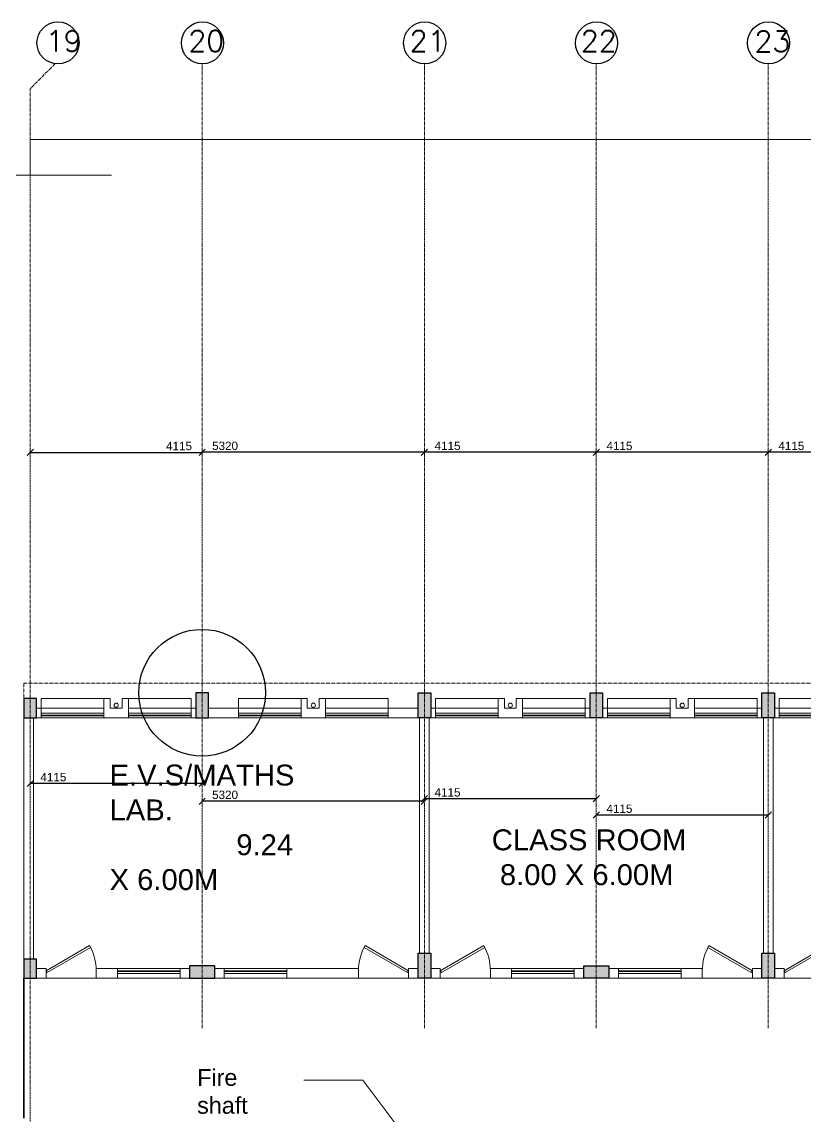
# Model space of a CAD drawing. Header units: inches. Extents: x 719368 to 6315912, y -2624014 to 446967.
# Drawn here: x 6185120 to 6203868, y -2401154 to -2374976 of the extents above; entities that cross this region are included whole.
import ezdxf
from ezdxf.lldxf.tags import DXFTag

# ---------------------------------------------------------------- set-up
doc = ezdxf.new("R2010")
doc.units = ezdxf.units.IN
doc.header["$LTSCALE"] = 20
doc.header["$MEASUREMENT"] = 0
doc.header["$PDMODE"] = 3
for name, pattern in [('CENTER', [2, 1.25, -0.25, 0.25, -0.25]), ('CENTER2', [1.125, 0.75, -0.125, 0.125, -0.125]), ('DASHED2', [0.375, 0.25, -0.125])]:
    doc.linetypes.add(name, pattern=pattern)
doc.layers.get('0').update_dxf_attribs({"color": 51, "lineweight": 30})
doc.layers.get('Defpoints').update_dxf_attribs({"lineweight": 25})
for name, color, linetype, lineweight in [('CLL LEV.', 252, 'Continuous', 18), ('COLUMN', 2, 'Continuous', 25), ('DIM', 7, 'Continuous', 13), ('DOOR', 43, 'Continuous', 13), ('FIXTURE', 15, 'DASHDOT', 9), ('GRID', 202, 'CENTER', 5), ('PROJ.', 30, 'DASHED2', 13), ('STAIR', 4, 'Continuous', 25), ('Text', 7, 'Continuous', 15), ('Ventilator', 6, 'DASHED', 20), ('WALL', 1, 'Continuous', 18), ('window', 71, 'Continuous', 18), ('Window-Wall', 7, 'Continuous', 20)]:
    doc.layers.add(name, color=color, linetype=linetype, lineweight=lineweight)
doc.layers.add('expension joint', color=248, linetype='Continuous')
doc.layers.add('grid text', color=140, linetype='Continuous')
doc.styles.add('BOLD', font='arial.ttf')
doc.styles.add('L120', font='simplex.shx', dxfattribs={"height": 1})
doc.styles.add('Tabrej', font='romans.shx')
tags = doc.linetypes.add('DASHDOT', pattern=[1, 0.5, -0.25, 0, -0.25]).pattern_tags.tags
tags[10:11] = [DXFTag(74, 4), DXFTag(75, 0), DXFTag(340, '0'), DXFTag(46, 1.0), DXFTag(50, 0.0), DXFTag(44, 0.0), DXFTag(45, 0.0)]
tags[8:9] = [DXFTag(74, 4), DXFTag(75, 0), DXFTag(340, '0'), DXFTag(46, 1.0), DXFTag(50, 0.0), DXFTag(44, 0.0), DXFTag(45, 0.0)]
tags[6:7] = [DXFTag(74, 4), DXFTag(75, 0), DXFTag(340, '0'), DXFTag(46, 1.0), DXFTag(50, 0.0), DXFTag(44, 0.0), DXFTag(45, 0.0)]
tags[4:5] = [DXFTag(74, 4), DXFTag(75, 0), DXFTag(340, '0'), DXFTag(46, 1.0), DXFTag(50, 0.0), DXFTag(44, 0.0), DXFTag(45, 0.0)]
tags = doc.linetypes.add('DASHED', pattern=[0.75, 0.5, -0.25]).pattern_tags.tags
tags[6:7] = [DXFTag(74, 4), DXFTag(75, 0), DXFTag(340, '0'), DXFTag(46, 1.0), DXFTag(50, 0.0), DXFTag(44, 0.0), DXFTag(45, 0.0)]
tags[4:5] = [DXFTag(74, 4), DXFTag(75, 0), DXFTag(340, '0'), DXFTag(46, 1.0), DXFTag(50, 0.0), DXFTag(44, 0.0), DXFTag(45, 0.0)]
doc.dimstyles.new('Copy of S3', dxfattribs={"dimtxt": 200, "dimasz": 150, "dimexe": 5, "dimexo": 5, "dimgap": 50, "dimtad": 1, "dimjust": 1, "dimdec": 0, "dimzin": 3, "dimdsep": 46, "dimtxsty": 'BOLD', "dimblk1": 'OBLIQUE', "dimblk2": 'OBLIQUE', "dimsah": 1, "dimcen": 0.0625, "dimdle": 5, "dimclrd": 230, "dimclre": 251, "dimclrt": 2, "dimadec": 0, "dimazin": 0, "dimtfac": 1, "dimtdec": 0, "dimtix": 1, "dimtofl": 0, "dimtmove": 2, "dimatfit": 3, "dimfxl": 3, "dimtolj": 1, "dimtzin": 2, "dimlwd": -1, "dimlwe": -1, "dimarcsym": 0})
doc.dimstyles.new('DIM', dxfattribs={"dimtxt": 0.8, "dimasz": 0.4, "dimexe": 0.18, "dimexo": 0.0625, "dimgap": 0.1, "dimtad": 0, "dimdec": 3, "dimzin": 0, "dimdsep": 46, "dimtxsty": 'Tabrej', "dimcen": 0, "dimclrd": 251, "dimclre": 256, "dimclrt": 7, "dimadec": 0, "dimazin": 0, "dimtfac": 1, "dimtdec": 3, "dimtofl": 0, "dimtmove": 0, "dimatfit": 3, "dimfxl": 1, "dimtolj": 1, "dimtzin": 0, "dimlwd": -1, "dimlwe": -1, "dimarcsym": 0})

# ---------------------------------------------------------------- blocks, each defined once
blk = doc.blocks.new('*D687')
at = {"layer": 'Defpoints', "color": 0, "transparency": 16777216}
for p in [(6184958, -2377791), (6185320, -2377791), (6185320, -2378647)]:
    blk.add_point(p, dxfattribs=at)
at = {"layer": 'DIM', "transparency": 16777216}
for p, q in [((6184958, -2377791), (6184958, -2378648)), ((6185320, -2377791), (6185320, -2378648))]:
    blk.add_line(p, q, dxfattribs=at)
at = {"layer": 'DIM', "color": 251, "transparency": 16777216}
for p in [(6184958, -2378647), (6187262, -2378647)]:
    blk.add_line(p, (6185320, -2378647), dxfattribs=at)
for points in [[(6184958, -2378647), (6184958, -2378648), (6184958, -2378647)], [(6185320, -2378647), (6185320, -2378648), (6185320, -2378647)]]:
    blk.add_solid(points, dxfattribs=at)
at = {"layer": 'DIM', "color": 7, "transparency": 16777216, "insert": (6187264, -2378647), "char_height": 0.5, "attachment_point": 5, "style": 'Tabrej'}
blk.add_mtext('\\A1;362.500', dxfattribs=at)
blk = doc.blocks.new('*D688')
at = {"layer": 'Defpoints', "color": 0, "transparency": 16777216}
for p in [(6185320, -2377791), (6189435, -2377791), (6189435, -2377791)]:
    blk.add_point(p, dxfattribs=at)
at = {"layer": 'DIM', "transparency": 16777216}
for p, q in [((6185320, -2377791), (6185320, -2377791)), ((6189435, -2377791), (6189435, -2377791))]:
    blk.add_line(p, q, dxfattribs=at)
at = {"layer": 'DIM', "color": 251, "transparency": 16777216}
for p, q in [((6185321, -2377791), (6187376, -2377791)), ((6189435, -2377791), (6187380, -2377791))]:
    blk.add_line(p, q, dxfattribs=at)
for points in [[(6185321, -2377791), (6185321, -2377791), (6185320, -2377791)], [(6189435, -2377791), (6189435, -2377791), (6189435, -2377791)]]:
    blk.add_solid(points, dxfattribs=at)
at = {"layer": 'DIM', "color": 7, "transparency": 16777216, "insert": (6187378, -2377791), "char_height": 0.5, "attachment_point": 5, "style": 'Tabrej'}
blk.add_mtext('\\A1;4115.000', dxfattribs=at)
blk = doc.blocks.new('*D689')
at = {"layer": 'Defpoints', "color": 0, "transparency": 16777216}
for p in [(6189435, -2377791), (6194755, -2377791), (6194755, -2377791)]:
    blk.add_point(p, dxfattribs=at)
at = {"layer": 'DIM', "transparency": 16777216}
for p, q in [((6189435, -2377791), (6189435, -2377791)), ((6194755, -2377791), (6194755, -2377791))]:
    blk.add_line(p, q, dxfattribs=at)
at = {"layer": 'DIM', "color": 251, "transparency": 16777216}
for p, q in [((6189436, -2377791), (6192093, -2377791)), ((6194755, -2377791), (6192097, -2377791))]:
    blk.add_line(p, q, dxfattribs=at)
for points in [[(6189436, -2377791), (6189436, -2377791), (6189435, -2377791)], [(6194755, -2377791), (6194755, -2377791), (6194755, -2377791)]]:
    blk.add_solid(points, dxfattribs=at)
at = {"layer": 'DIM', "color": 7, "transparency": 16777216, "insert": (6192095, -2377791), "char_height": 0.5, "attachment_point": 5, "style": 'Tabrej'}
blk.add_mtext('\\A1;5320.000', dxfattribs=at)
blk = doc.blocks.new('*D690')
at = {"layer": 'Defpoints', "color": 0, "transparency": 16777216}
for p in [(6194755, -2377791), (6198870, -2377791), (6198870, -2377791)]:
    blk.add_point(p, dxfattribs=at)
at = {"layer": 'DIM', "transparency": 16777216}
for p, q in [((6194755, -2377791), (6194755, -2377791)), ((6198870, -2377791), (6198870, -2377791))]:
    blk.add_line(p, q, dxfattribs=at)
at = {"layer": 'DIM', "color": 251, "transparency": 16777216}
for p, q in [((6194756, -2377791), (6196811, -2377791)), ((6198870, -2377791), (6196815, -2377791))]:
    blk.add_line(p, q, dxfattribs=at)
for points in [[(6194756, -2377791), (6194756, -2377791), (6194755, -2377791)], [(6198870, -2377791), (6198870, -2377791), (6198870, -2377791)]]:
    blk.add_solid(points, dxfattribs=at)
at = {"layer": 'DIM', "color": 7, "transparency": 16777216, "insert": (6196813, -2377791), "char_height": 0.5, "attachment_point": 5, "style": 'Tabrej'}
blk.add_mtext('\\A1;4115.000', dxfattribs=at)
blk = doc.blocks.new('*D691')
at = {"layer": 'Defpoints', "color": 0, "transparency": 16777216}
for p in [(6198870, -2377791), (6202985, -2377791), (6202985, -2377791)]:
    blk.add_point(p, dxfattribs=at)
at = {"layer": 'DIM', "transparency": 16777216}
for p, q in [((6198870, -2377791), (6198870, -2377791)), ((6202985, -2377791), (6202985, -2377791))]:
    blk.add_line(p, q, dxfattribs=at)
at = {"layer": 'DIM', "color": 251, "transparency": 16777216}
for p, q in [((6198871, -2377791), (6200926, -2377791)), ((6202985, -2377791), (6200930, -2377791))]:
    blk.add_line(p, q, dxfattribs=at)
for points in [[(6198871, -2377791), (6198871, -2377791), (6198870, -2377791)], [(6202985, -2377791), (6202985, -2377791), (6202985, -2377791)]]:
    blk.add_solid(points, dxfattribs=at)
at = {"layer": 'DIM', "color": 7, "transparency": 16777216, "insert": (6200928, -2377791), "char_height": 0.5, "attachment_point": 5, "style": 'Tabrej'}
blk.add_mtext('\\A1;4115.000', dxfattribs=at)
blk = doc.blocks.new('*D692')
at = {"layer": 'Defpoints', "color": 0, "transparency": 16777216}
for p in [(6202985, -2377791), (6207100, -2377791), (6207100, -2377791)]:
    blk.add_point(p, dxfattribs=at)
at = {"layer": 'DIM', "transparency": 16777216}
for p, q in [((6202985, -2377791), (6202985, -2377791)), ((6207100, -2377791), (6207100, -2377791))]:
    blk.add_line(p, q, dxfattribs=at)
at = {"layer": 'DIM', "color": 251, "transparency": 16777216}
for p, q in [((6202986, -2377791), (6205041, -2377791)), ((6207100, -2377791), (6205045, -2377791))]:
    blk.add_line(p, q, dxfattribs=at)
for points in [[(6202986, -2377791), (6202986, -2377791), (6202985, -2377791)], [(6207100, -2377791), (6207100, -2377791), (6207100, -2377791)]]:
    blk.add_solid(points, dxfattribs=at)
at = {"layer": 'DIM', "color": 7, "transparency": 16777216, "insert": (6205043, -2377791), "char_height": 0.5, "attachment_point": 5, "style": 'Tabrej'}
blk.add_mtext('\\A1;4115.000', dxfattribs=at)
blk = doc.blocks.new('1.5 M Window')
at = {"layer": 'CLL LEV.'}
for p, q in [((-0.23, 0), (-0.46, 0)), ((-0.46, 0), (-0.46, -1.5)), ((-0.46, -1.5), (-0.23, -1.5))]:
    blk.add_line(p, q, dxfattribs=at)
at = {"layer": 'window'}
for p, q in [((-0.065, 0), (-0.065, -1.5)), ((-0.05, -1.5), (-0.05, 0))]:
    blk.add_line(p, q, dxfattribs=at)
at = {"layer": 'Window-Wall'}
for p, q in [((0, 0), (-0.23, 0)), ((-0.23, 0), (-0.23, -1.5)), ((-0.115, 0), (-0.115, -1.5)), ((0, -1.5), (0, 0)), ((-0.23, -1.5), (0, -1.5))]:
    blk.add_line(p, q, dxfattribs=at)
blk = doc.blocks.new('New Shaft')
at = {"layer": 'FIXTURE'}
blk.add_circle((0.327, -0.302), 0.05, dxfattribs=at)
at = {"layer": 'WALL'}
for p, q in [((0.035, 0), (0.62, 0)), ((0.035, 0), (0.035, -0.46)), ((0.185, -0.46), (0.185, -0.23)), ((0.185, -0.23), (0.47, -0.23)), ((0.47, -0.46), (0.47, -0.23)), ((0.62, 0), (0.62, -0.46)), ((0.035, -0.46), (0.185, -0.46)), ((0.62, -0.46), (0.47, -0.46))]:
    blk.add_line(p, q, dxfattribs=at)
blk = doc.blocks.new('VENTILATOR')
at = {"layer": 'Ventilator', "ltscale": 0.02}
for p, q in [((-0.18, -1.5), (-0.18, 0)), ((-0.165, 0), (-0.165, -1.5))]:
    blk.add_line(p, q, dxfattribs=at)
at = {"layer": 'Window-Wall'}
for p, q in [((-0.23, 0), (0, 0)), ((-0.23, -1.5), (-0.23, 0)), ((-0.115, 0), (-0.115, -1.5)), ((0, 0), (0, -1.5)), ((-0.23, -1.5), (0, -1.5))]:
    blk.add_line(p, q, dxfattribs=at)
blk = doc.blocks.new('*U81')
for p, q in [((0, 0), (0, 6)), ((40, 0), (40, 6))]:
    blk.add_line(p, q)
blk.add_lwpolyline([(0, 0), (34.64, -20), (35.52, -18.48), (0.88, 1.52)], close=True)
blk.add_arc((0, 0), 40, 330, 360)
blk = doc.blocks.new('New Doors')
at = {"layer": 'DOOR'}
blk.add_line((0, 0.18), (1.199, 0.18), dxfattribs=at)
at = {"layer": 'DOOR', "xscale": 0.0299845412869386, "yscale": 0.0299845412869386, "zscale": 0.0299845412869386}
blk.add_blockref('*U81', (0, 0), dxfattribs=at)
blk = doc.blocks.new('CU')
at = {"layer": 'WALL', "linetype": 'CENTER2'}
h = blk.add_hatch(color=256, dxfattribs=at)
h.dxf.hatch_style = 1
h.paths.add_polyline_path([(0, 0.035), (0, -0.265), (0.46, -0.265), (0.46, 0.035)])
at = {"layer": 'COLUMN', "linetype": 'CENTER2'}
blk.add_lwpolyline([(0, 0.035), (0, -0.265), (0.46, -0.265), (0.46, 0.035), (0, 0.035)], dxfattribs=at)
blk = doc.blocks.new('C2')
at = {"layer": 'COLUMN'}
h = blk.add_hatch(color=7, dxfattribs=at)
h.dxf.hatch_style = 1
h.paths.add_polyline_path([(0.3, 0), (0, 0), (0, -0.6), (0.3, -0.6)])
for p, q in [((0, 0), (0, -0.6)), ((0.3, 0), (0, 0)), ((0.3, -0.6), (0.3, 0)), ((0, -0.6), (0.3, -0.6))]:
    blk.add_line(p, q, dxfattribs=at)
blk = doc.blocks.new('_Oblique')
at = {"layer": 'STAIR', "color": 0, "lineweight": -2}
blk.add_line((-0.5, -0.5), (0.5, 0.5), dxfattribs=at)
blk = doc.blocks.new('*D734')
at = {"color": 230, "transparency": 16777216}
blk.add_line((6194760, -2385273), (6189430, -2385273), dxfattribs=at)
at = {"color": 251, "transparency": 16777216}
for p, q in [((6189435, -2385276), (6189435, -2385268)), ((6194755, -2385276), (6194755, -2385268))]:
    blk.add_line(p, q, dxfattribs=at)
at = {"layer": 'Defpoints', "color": 0, "transparency": 16777216}
for p in [(6194755, -2385273), (6189435, -2385474), (6194755, -2385474)]:
    blk.add_point(p, dxfattribs=at)
at = {"color": 230, "transparency": 16777216, "xscale": 150, "yscale": 150, "zscale": 150, "rotation": 180}
blk.add_blockref('_Oblique', (6189435, -2385273), dxfattribs=at)
at = {"color": 230, "transparency": 16777216, "xscale": 150, "yscale": 150, "zscale": 150}
blk.add_blockref('_Oblique', (6194755, -2385273), dxfattribs=at)
at = {"color": 2, "transparency": 16777216, "insert": (6189984, -2385120), "char_height": 200, "attachment_point": 5, "style": 'BOLD'}
blk.add_mtext('\\A1;5320', dxfattribs=at)
blk = doc.blocks.new('*D735')
at = {"color": 230, "transparency": 16777216}
blk.add_line((6198875, -2385273), (6194750, -2385273), dxfattribs=at)
at = {"color": 251, "transparency": 16777216}
for p, q in [((6194755, -2385276), (6194755, -2385268)), ((6198870, -2385276), (6198870, -2385268))]:
    blk.add_line(p, q, dxfattribs=at)
at = {"layer": 'Defpoints', "color": 0, "transparency": 16777216}
for p in [(6198870, -2385273), (6194755, -2385474), (6198870, -2386182)]:
    blk.add_point(p, dxfattribs=at)
at = {"color": 230, "transparency": 16777216, "xscale": 150, "yscale": 150, "zscale": 150, "rotation": 180}
blk.add_blockref('_Oblique', (6194755, -2385273), dxfattribs=at)
at = {"color": 230, "transparency": 16777216, "xscale": 150, "yscale": 150, "zscale": 150}
blk.add_blockref('_Oblique', (6198870, -2385273), dxfattribs=at)
at = {"color": 2, "transparency": 16777216, "insert": (6195309, -2385121), "char_height": 200, "attachment_point": 5, "style": 'BOLD'}
blk.add_mtext('\\A1;4115', dxfattribs=at)
blk = doc.blocks.new('*D736')
at = {"color": 230, "transparency": 16777216}
blk.add_line((6202990, -2385273), (6198865, -2385273), dxfattribs=at)
at = {"color": 251, "transparency": 16777216}
for p, q in [((6198870, -2385276), (6198870, -2385268)), ((6202985, -2385276), (6202985, -2385268))]:
    blk.add_line(p, q, dxfattribs=at)
at = {"layer": 'Defpoints', "color": 0, "transparency": 16777216}
for p in [(6202985, -2385273), (6198870, -2386182), (6202985, -2386182)]:
    blk.add_point(p, dxfattribs=at)
at = {"color": 230, "transparency": 16777216, "xscale": 150, "yscale": 150, "zscale": 150, "rotation": 180}
blk.add_blockref('_Oblique', (6198870, -2385273), dxfattribs=at)
at = {"color": 230, "transparency": 16777216, "xscale": 150, "yscale": 150, "zscale": 150}
blk.add_blockref('_Oblique', (6202985, -2385273), dxfattribs=at)
at = {"color": 2, "transparency": 16777216, "insert": (6199424, -2385121), "char_height": 200, "attachment_point": 5, "style": 'BOLD'}
blk.add_mtext('\\A1;4115', dxfattribs=at)
blk = doc.blocks.new('*D737')
at = {"color": 230, "transparency": 16777216}
blk.add_line((6207105, -2385273), (6202980, -2385273), dxfattribs=at)
at = {"color": 251, "transparency": 16777216}
for p, q in [((6202985, -2385276), (6202985, -2385268)), ((6207100, -2385276), (6207100, -2385268))]:
    blk.add_line(p, q, dxfattribs=at)
at = {"layer": 'Defpoints', "color": 0, "transparency": 16777216}
for p in [(6207100, -2385273), (6202985, -2386182), (6207100, -2386701)]:
    blk.add_point(p, dxfattribs=at)
at = {"color": 230, "transparency": 16777216, "xscale": 150, "yscale": 150, "zscale": 150, "rotation": 180}
blk.add_blockref('_Oblique', (6202985, -2385273), dxfattribs=at)
at = {"color": 230, "transparency": 16777216, "xscale": 150, "yscale": 150, "zscale": 150}
blk.add_blockref('_Oblique', (6207100, -2385273), dxfattribs=at)
at = {"color": 2, "transparency": 16777216, "insert": (6203539, -2385121), "char_height": 200, "attachment_point": 5, "style": 'BOLD'}
blk.add_mtext('\\A1;4115', dxfattribs=at)
blk = doc.blocks.new('*D741')
at = {"color": 230, "transparency": 16777216}
blk.add_line((6185315, -2385276), (6189440, -2385276), dxfattribs=at)
at = {"color": 251, "transparency": 16777216}
for p, q in [((6185320, -2385279), (6185320, -2385271)), ((6189435, -2385279), (6189435, -2385271))]:
    blk.add_line(p, q, dxfattribs=at)
at = {"layer": 'Defpoints', "color": 0, "transparency": 16777216}
for p in [(6185320, -2385276), (6185320, -2385474), (6189435, -2385474)]:
    blk.add_point(p, dxfattribs=at)
at = {"color": 230, "transparency": 16777216, "xscale": 150, "yscale": 150, "zscale": 150, "rotation": 180}
blk.add_blockref('_Oblique', (6185320, -2385276), dxfattribs=at)
at = {"color": 230, "transparency": 16777216, "xscale": 150, "yscale": 150, "zscale": 150}
blk.add_blockref('_Oblique', (6189435, -2385276), dxfattribs=at)
at = {"color": 2, "transparency": 16777216, "insert": (6188882, -2385124), "char_height": 200, "attachment_point": 5, "style": 'BOLD'}
blk.add_mtext('\\A1;4115', dxfattribs=at)
blk = doc.blocks.new('*D742')
at = {"color": 230, "transparency": 16777216}
blk.add_line((6189440, -2393197), (6185315, -2393197), dxfattribs=at)
at = {"color": 251, "transparency": 16777216}
for p, q in [((6185320, -2393194), (6185320, -2393202)), ((6189435, -2393194), (6189435, -2393202))]:
    blk.add_line(p, q, dxfattribs=at)
at = {"layer": 'Defpoints', "color": 0, "transparency": 16777216}
for p in [(6185320, -2392991), (6189435, -2392991), (6189435, -2393197)]:
    blk.add_point(p, dxfattribs=at)
at = {"color": 230, "transparency": 16777216, "xscale": 150, "yscale": 150, "zscale": 150, "rotation": 180}
blk.add_blockref('_Oblique', (6185320, -2393197), dxfattribs=at)
at = {"color": 230, "transparency": 16777216, "xscale": 150, "yscale": 150, "zscale": 150}
blk.add_blockref('_Oblique', (6189435, -2393197), dxfattribs=at)
at = {"color": 2, "transparency": 16777216, "insert": (6185874, -2393045), "char_height": 200, "attachment_point": 5, "style": 'BOLD'}
blk.add_mtext('\\A1;4115', dxfattribs=at)
blk = doc.blocks.new('*D743')
at = {"color": 230, "transparency": 16777216}
blk.add_line((6194760, -2393621), (6189430, -2393621), dxfattribs=at)
at = {"color": 251, "transparency": 16777216}
for p, q in [((6189435, -2393624), (6189435, -2393616)), ((6194755, -2393624), (6194755, -2393616))]:
    blk.add_line(p, q, dxfattribs=at)
at = {"layer": 'Defpoints', "color": 0, "transparency": 16777216}
for p in [(6194755, -2393621), (6189435, -2393975), (6194755, -2393975)]:
    blk.add_point(p, dxfattribs=at)
at = {"color": 230, "transparency": 16777216, "xscale": 150, "yscale": 150, "zscale": 150, "rotation": 180}
blk.add_blockref('_Oblique', (6189435, -2393621), dxfattribs=at)
at = {"color": 230, "transparency": 16777216, "xscale": 150, "yscale": 150, "zscale": 150}
blk.add_blockref('_Oblique', (6194755, -2393621), dxfattribs=at)
at = {"color": 2, "transparency": 16777216, "insert": (6189984, -2393469), "char_height": 200, "attachment_point": 5, "style": 'BOLD'}
blk.add_mtext('\\A1;5320', dxfattribs=at)
blk = doc.blocks.new('*D744')
at = {"color": 230, "transparency": 16777216}
blk.add_line((6198875, -2393562), (6194750, -2393562), dxfattribs=at)
at = {"color": 251, "transparency": 16777216}
for p, q in [((6194755, -2393565), (6194755, -2393557)), ((6198870, -2393565), (6198870, -2393557))]:
    blk.add_line(p, q, dxfattribs=at)
at = {"layer": 'Defpoints', "color": 0, "transparency": 16777216}
for p in [(6198870, -2393562), (6198870, -2393984), (6194755, -2394479)]:
    blk.add_point(p, dxfattribs=at)
at = {"color": 230, "transparency": 16777216, "xscale": 150, "yscale": 150, "zscale": 150, "rotation": 180}
blk.add_blockref('_Oblique', (6194755, -2393562), dxfattribs=at)
at = {"color": 230, "transparency": 16777216, "xscale": 150, "yscale": 150, "zscale": 150}
blk.add_blockref('_Oblique', (6198870, -2393562), dxfattribs=at)
at = {"color": 2, "transparency": 16777216, "insert": (6195309, -2393410), "char_height": 200, "attachment_point": 5, "style": 'BOLD'}
blk.add_mtext('\\A1;4115', dxfattribs=at)
blk = doc.blocks.new('*D745')
at = {"color": 230, "transparency": 16777216}
blk.add_line((6202990, -2393953), (6198865, -2393953), dxfattribs=at)
at = {"color": 251, "transparency": 16777216}
for p, q in [((6198870, -2393950), (6198870, -2393958)), ((6202985, -2393950), (6202985, -2393958))]:
    blk.add_line(p, q, dxfattribs=at)
at = {"layer": 'Defpoints', "color": 0, "transparency": 16777216}
for p in [(6198870, -2392766), (6202985, -2393623), (6202985, -2393953)]:
    blk.add_point(p, dxfattribs=at)
at = {"color": 230, "transparency": 16777216, "xscale": 150, "yscale": 150, "zscale": 150, "rotation": 180}
blk.add_blockref('_Oblique', (6198870, -2393953), dxfattribs=at)
at = {"color": 230, "transparency": 16777216, "xscale": 150, "yscale": 150, "zscale": 150}
blk.add_blockref('_Oblique', (6202985, -2393953), dxfattribs=at)
at = {"color": 2, "transparency": 16777216, "insert": (6199424, -2393801), "char_height": 200, "attachment_point": 5, "style": 'BOLD'}
blk.add_mtext('\\A1;4115', dxfattribs=at)
blk = doc.blocks.new('*D793')
at = {"color": 230, "transparency": 16777216}
blk.add_line((6190635, -2409904), (6194760, -2409904), dxfattribs=at)
at = {"color": 251, "transparency": 16777216}
for p, q in [((6190640, -2409901), (6190640, -2409909)), ((6194755, -2409901), (6194755, -2409909))]:
    blk.add_line(p, q, dxfattribs=at)
at = {"layer": 'Defpoints', "color": 0, "transparency": 16777216}
for p in [(6194755, -2392589), (6190640, -2401206), (6190640, -2409904)]:
    blk.add_point(p, dxfattribs=at)
at = {"color": 230, "transparency": 16777216, "xscale": 150, "yscale": 150, "zscale": 150, "rotation": 180}
blk.add_blockref('_Oblique', (6190640, -2409904), dxfattribs=at)
at = {"color": 230, "transparency": 16777216, "xscale": 150, "yscale": 150, "zscale": 150}
blk.add_blockref('_Oblique', (6194755, -2409904), dxfattribs=at)
at = {"color": 2, "transparency": 16777216, "insert": (6194202, -2409752), "char_height": 200, "attachment_point": 5, "style": 'BOLD'}
blk.add_mtext('\\A1;4115', dxfattribs=at)

msp = doc.modelspace()

# ---------------------------------------------------------------- linework, layer by layer
at = {"color": 0}
msp.add_circle((6189435.2344, -2391025.7812), 1516.0451, dxfattribs=at)
at = {"layer": 'expension joint'}
for p, q in [((6185170.2345, -2397855.7585), (6185170.2345, -2401205.7585)), ((6185170.2345, -2401205.7585), (6185170.2345, -2397855.7585))]:
    msp.add_line(p, q, dxfattribs=at)
at = {"layer": 'GRID', "color": 190, "ltscale": 3}
for p in [(6185911.5378, -2375983.5283), (6185320.2345, -2425117.1627)]:
    msp.add_line(p, (6185320.2345, -2376574.8316), dxfattribs=at)
at = {"layer": 'GRID', "ltscale": 3}
for p, q in [((6189435.2344, -2399050.1185), (6189435.2344, -2375983.4931)), ((6194755.2344, -2399050.1185), (6194755.2344, -2375983.4931)), ((6198870.2344, -2399050.1185), (6198870.2344, -2375983.4931)), ((6202985.2344, -2399050.1185), (6202985.2344, -2375983.4931))]:
    msp.add_line(p, q, dxfattribs=at)
at = {"layer": 'grid text', "color": 190}
msp.add_circle((6185984.2823, -2375479.9327), 503.6064, dxfattribs=at)
at = {"layer": 'grid text'}
for centre in [(6189442.0428, -2375479.9327), (6194762.0427, -2375479.9327), (6198877.0427, -2375479.9327), (6202992.0427, -2375479.9327)]:
    msp.add_circle(centre, 503.6064, dxfattribs=at)
at = {"layer": 'PROJ.'}
for p, q in [((6185170.2345, -2390795.7359), (6211065.2343, -2390795.7359)), ((6185170.2345, -2391165.7585), (6185170.2345, -2390795.7359))]:
    msp.add_line(p, q, dxfattribs=at)
at = {"layer": 'WALL'}
for p, q in [((6185170.2345, -2397395.7585), (6185170.2345, -2391625.7585)), ((6185400.2345, -2397395.7585), (6185400.2345, -2391625.7585)), ((6194640.2344, -2397255.7585), (6194640.2344, -2391625.7585)), ((6194870.2344, -2397255.7585), (6194870.2344, -2391625.7585)), ((6202870.2344, -2397255.7585), (6202870.2344, -2391625.7585)), ((6203100.2344, -2397255.7585), (6203100.2344, -2391625.7585))]:
    msp.add_line(p, q, dxfattribs=at)
for points in [[(6185585.2345, -2391395.7585), (6185585.2345, -2391625.7585), (6185470.2345, -2391625.7585), (6185470.2345, -2391395.7585), (6185585.2345, -2391395.7585)], [(6185585.2345, -2391395.7812), (6185585.2345, -2391625.7812), (6185470.2345, -2391625.7812), (6185470.2345, -2391395.7812), (6185585.2345, -2391395.7812)], [(6189285.2344, -2391395.7812), (6189285.2344, -2391625.7812), (6189170.2344, -2391625.7812), (6189170.2344, -2391395.7812), (6189285.2344, -2391395.7812)], [(6190302.7344, -2391395.7812), (6190302.7344, -2391625.7812), (6189585.2344, -2391625.7812), (6189585.2344, -2391395.7812), (6190302.7344, -2391395.7812)], [(6194605.2344, -2391395.7812), (6194605.2344, -2391625.7812), (6193887.7344, -2391625.7812), (6193887.7344, -2391395.7812), (6194605.2344, -2391395.7812)], [(6194905.2344, -2391395.7585), (6194905.2344, -2391625.7585), (6195020.2344, -2391625.7585), (6195020.2344, -2391395.7585), (6194905.2344, -2391395.7585)], [(6198605.2343, -2391395.7585), (6198605.2343, -2391625.7585), (6198720.2343, -2391625.7585), (6198720.2343, -2391395.7585), (6198605.2343, -2391395.7585)], [(6199020.2344, -2391395.7585), (6199020.2344, -2391625.7585), (6199135.2344, -2391625.7585), (6199135.2344, -2391395.7585), (6199020.2344, -2391395.7585)], [(6202720.2343, -2391395.7359), (6202720.2343, -2391625.7359), (6202835.2343, -2391625.7359), (6202835.2343, -2391395.7359), (6202720.2343, -2391395.7359)], [(6202720.2343, -2391395.7585), (6202720.2343, -2391625.7585), (6202835.2343, -2391625.7585), (6202835.2343, -2391395.7585), (6202720.2343, -2391395.7585)], [(6203135.2344, -2391395.7585), (6203135.2344, -2391625.7585), (6203250.2344, -2391625.7585), (6203250.2344, -2391395.7585), (6203135.2344, -2391395.7585)], [(6185470.2345, -2397855.7132), (6185470.2345, -2397625.7132), (6185700.2345, -2397625.7132), (6185700.2345, -2397855.7132), (6185470.2345, -2397855.7132)], [(6188905.2345, -2397855.6678), (6188905.2345, -2397625.6678), (6189135.2345, -2397625.6678), (6189135.2345, -2397855.6678), (6188905.2345, -2397855.6678)], [(6189965.2345, -2397855.6678), (6189965.2345, -2397625.6678), (6189735.2345, -2397625.6678), (6189735.2345, -2397855.6678), (6189965.2345, -2397855.6678)], [(6194605.2344, -2397855.7585), (6194605.2344, -2397625.7585), (6194375.2344, -2397625.7585), (6194375.2344, -2397855.7585), (6194605.2344, -2397855.7585)], [(6194905.2344, -2397855.7585), (6194905.2344, -2397625.7585), (6195135.2344, -2397625.7585), (6195135.2344, -2397855.7585), (6194905.2344, -2397855.7585)], [(6198340.2344, -2397855.7585), (6198340.2344, -2397625.7585), (6198570.2344, -2397625.7585), (6198570.2344, -2397855.7585), (6198340.2344, -2397855.7585)], [(6199400.2344, -2397855.7585), (6199400.2344, -2397625.7585), (6199170.2344, -2397625.7585), (6199170.2344, -2397855.7585), (6199400.2344, -2397855.7585)], [(6202835.2344, -2397855.7585), (6202835.2344, -2397625.7585), (6202605.2344, -2397625.7585), (6202605.2344, -2397855.7585), (6202835.2344, -2397855.7585)], [(6203135.2344, -2397855.7585), (6203135.2344, -2397625.7585), (6203365.2344, -2397625.7585), (6203365.2344, -2397855.7585), (6203135.2344, -2397855.7585)]]:
    msp.add_lwpolyline(points, dxfattribs=at)
for points in [[(6186899.6161, -2397855.8622), (6186899.6161, -2397625.6678), (6187405.2345, -2397625.6678), (6187405.2345, -2397855.8622)], [(6193175.8527, -2397855.8622), (6193175.8527, -2397625.6678), (6191465.2345, -2397625.6678), (6191465.2345, -2397855.8622)], [(6196334.616, -2397855.9529), (6196334.616, -2397625.7585), (6196840.2344, -2397625.7585), (6196840.2344, -2397855.9529)], [(6201405.8527, -2397855.9529), (6201405.8527, -2397625.7585), (6200900.2344, -2397625.7585), (6200900.2344, -2397855.9529)]]:
    msp.add_lwpolyline(points, close=True, dxfattribs=at)

# ---------------------------------------------------------------- block references
at = {"layer": 'COLUMN', "color": 5, "yscale": 1000, "zscale": 1000}
for p, xscale in [((6189285.2344, -2391025.7812), 1000), ((6194905.2344, -2391025.7585), -1000), ((6199020.2344, -2391025.7585), -1000), ((6203135.2344, -2391025.7585), -1000), ((6194905.2344, -2397255.7585), -1000), ((6203135.2344, -2397255.7585), -1000)]:
    msp.add_blockref('C2', p, dxfattribs=dict(at, xscale=xscale))
at = {"layer": 'COLUMN', "linetype": 'CENTER2', "xscale": 1000, "yscale": 1000, "zscale": 1000, "rotation": 270}
for p in [(6185435.2345, -2391165.7585), (6185435.2345, -2397395.7585)]:
    msp.add_blockref('CU', p, dxfattribs=at)
at = {"layer": 'COLUMN', "color": 5, "yscale": 1000, "zscale": 1000}
for p, xscale, rotation in [((6189735.2345, -2397555.6678), 1000, 270), ((6198570.2344, -2397555.7585), -1000, 90)]:
    msp.add_blockref('C2', p, dxfattribs=dict(at, xscale=xscale, rotation=rotation))
at = {"layer": 'WALL', "yscale": 1000, "zscale": 1000}
for name, p, xscale, rotation in [('1.5 M Window', (6187085.2345, -2391625.7812), 1000, 270), ('New Shaft', (6187705.2345, -2391625.7812), 1000, 180), ('1.5 M Window', (6189170.2345, -2391625.7812), 1000, 270), ('1.5 M Window', (6191802.7344, -2391625.7812), 1000, 270), ('New Shaft', (6192422.7344, -2391625.7812), 1000, 180), ('1.5 M Window', (6193887.7344, -2391625.7812), 1000, 270), ('1.5 M Window', (6195020.2343, -2391625.7585), -1000, 90), ('New Shaft', (6196485.2343, -2391625.7585), -1000, 180), ('1.5 M Window', (6197105.2343, -2391625.7585), -1000, 90), ('1.5 M Window', (6199135.2343, -2391625.7585), -1000, 90), ('New Shaft', (6200600.2343, -2391625.7585), -1000, 180), ('1.5 M Window', (6201220.2343, -2391625.7585), -1000, 90), ('1.5 M Window', (6203250.2343, -2391625.7585), -1000, 90), ('New Doors', (6185700.2345, -2397675.955), -1000, 180), ('New Doors', (6194375.2344, -2397676.0457), 1000, 180), ('New Doors', (6195135.2344, -2397676.0457), -1000, 180), ('New Doors', (6202605.2344, -2397676.0457), 1000, 180), ('New Doors', (6203365.2344, -2397676.0457), -1000, 180), ('VENTILATOR', (6187405.2345, -2397855.6678), -1000, 90), ('VENTILATOR', (6191465.2345, -2397855.6678), 1000, 270), ('VENTILATOR', (6196840.2344, -2397855.7585), -1000, 90), ('VENTILATOR', (6200900.2344, -2397855.7585), 1000, 270)]:
    msp.add_blockref(name, p, dxfattribs=dict(at, xscale=xscale, rotation=rotation))

# ---------------------------------------------------------------- texts
at = {"layer": 'grid text', "color": 190, "insert": (6185693.6174, -2375183.6513), "char_height": 500, "attachment_point": 1, "style": 'Tabrej'}
msp.add_mtext_dynamic_manual_height_columns('19', width=0.5, gutter_width=24, heights=[0], dxfattribs=at)
at = {"layer": 'grid text', "char_height": 500, "attachment_point": 1, "style": 'Tabrej'}
for s, insert in [('20', (6189105.5822, -2375183.6513)), ('21', (6194402.5613, -2375183.6513)), ('22', (6198499.1734, -2375183.6513)), ('23', (6202656.7844, -2375189.2013))]:
    msp.add_mtext_dynamic_manual_height_columns(s, width=0.5, gutter_width=24, heights=[0], dxfattribs=dict(at, insert=insert))
at = {"layer": 'Text', "lineweight": 30, "char_height": 500, "attachment_point": 1, "style": 'L120'}
for s, insert, width in [('\\pi2451.1;{\\fArial|b0|i0|c0|p34; E.V.S/MATHS LAB.\\P   9.24 X 6.00M}', (6187219.5596, -2392745.3044), 4902.123157), ('{\\fArial|b0|i0|c0|p34;CLASS ROOM\\P 8.00 X 6.00M}', (6196368.1709, -2394294.8247), 4753.159403)]:
    msp.add_mtext(s, dxfattribs=dict(at, insert=insert, width=width))
at = {"layer": 'Text', "lineweight": 30, "insert": (6189315.2978, -2400030.5279), "char_height": 400, "attachment_point": 1, "style": 'L120'}
msp.add_mtext_dynamic_manual_height_columns('\\pi1.2275;{\\fArial|b0|i0|c0|p34;Fire shaft}', width=2.454924, gutter_width=5, heights=[0], dxfattribs=at)

# ---------------------------------------------------------------- dimensions: what is measured, and where the dimension line sits
at = {"color": 0}
for base, p1, p2, picture, middle in [((6185320.2345, -2385275.6824), (6189435.2344, -2385473.7132), (6185320.2345, -2385473.7132), '*D741', (6188881.8238, -2385123.5678)), ((6194755.2344, -2385272.6824), (6189435.2344, -2385473.7132), (6194755.2344, -2385473.7132), '*D734', (6189983.5291, -2385120.4996)), ((6198870.2344, -2385272.6824), (6194755.2344, -2385473.7132), (6198870.2344, -2386181.6323), '*D735', (6195308.645, -2385120.5678)), ((6202985.2344, -2385272.6824), (6198870.2344, -2386181.6323), (6202985.2344, -2386181.6323), '*D736', (6199423.645, -2385120.5678)), ((6207100.2344, -2385272.6824), (6202985.2344, -2386181.6323), (6207100.2344, -2386701.0328), '*D737', (6203538.645, -2385120.5678)), ((6190640.2345, -2409903.8208), (6194755.2344, -2392589.2819), (6190640.2345, -2401205.7585), '*D793', (6194201.8237, -2409751.7063)), ((6189435.2344, -2393197.4298), (6185320.2345, -2392991.2464), (6189435.2344, -2392991.2464), '*D742', (6185873.6451, -2393045.3152)), ((6202985.2344, -2393953.29), (6198870.2344, -2392765.9771), (6202985.2344, -2393622.6989), '*D745', (6199423.645, -2393801.1754)), ((6194755.2344, -2393621.2505), (6189435.2344, -2393975.3503), (6194755.2344, -2393975.3503), '*D743', (6189983.5291, -2393469.0677)), ((6198870.2344, -2393561.9201), (6194755.2344, -2394479.1675), (6198870.2344, -2393984.2589), '*D744', (6195308.645, -2393409.8055))]:
    dim = msp.add_linear_dim(base=base, p1=p1, p2=p2, dimstyle='Copy of S3', override={"dimfxlon": 1, "dimarcsym": 1}, dxfattribs=at)
    dim.commit()
    dim.dimension.update_dxf_attribs({"geometry": picture, "text_midpoint": middle})
at = {"layer": 'DIM'}
dim = msp.add_linear_dim(base=(6185320.2345, -2378647.4571), p1=(6184957.7345, -2377791.1101), p2=(6185320.2345, -2377791.1101), dimstyle='DIM', override={"dimtxt": 0.5, "dimasz": 0.5, "dimtmove": 1, "dimarcsym": 1}, dxfattribs=at)
dim.commit()
dim.dimension.update_dxf_attribs({"geometry": '*D687', "text_midpoint": (6187263.8566, -2378647.4571), "dimtype": 160})
for base, p1, p2, picture, middle in [((6189435.2344, -2377791.1101), (6185320.2345, -2377791.1101), (6189435.2344, -2377791.1101), '*D688', (6187377.7344, -2377791.1101)), ((6194755.2344, -2377791.1101), (6189435.2344, -2377791.1101), (6194755.2344, -2377791.1101), '*D689', (6192095.2344, -2377791.1101)), ((6198870.2344, -2377791.1101), (6194755.2344, -2377791.1101), (6198870.2344, -2377791.1101), '*D690', (6196812.7344, -2377791.1101)), ((6202985.2344, -2377791.1101), (6198870.2344, -2377791.1101), (6202985.2344, -2377791.1101), '*D691', (6200927.7344, -2377791.1101)), ((6207100.2344, -2377791.1101), (6202985.2344, -2377791.1101), (6207100.2344, -2377791.1101), '*D692', (6205042.7344, -2377791.1101))]:
    dim = msp.add_linear_dim(base=base, p1=p1, p2=p2, dimstyle='DIM', override={"dimtxt": 0.5, "dimasz": 0.5, "dimtmove": 1, "dimarcsym": 1}, dxfattribs=at)
    dim.commit()
    dim.dimension.update_dxf_attribs({"geometry": picture, "text_midpoint": middle})

# ---------------------------------------------------------------- leaders
msp.add_leader([(6194435.5202, -2401824.4744), (6193279.0784, -2400295.2423), (6191866.6307, -2400295.2423)], dimstyle='DIM', override={"dimgap": 0.1, "dimtad": 0, "dimarcsym": 1}, dxfattribs=at)

doc.saveas('drawing.dxf')
